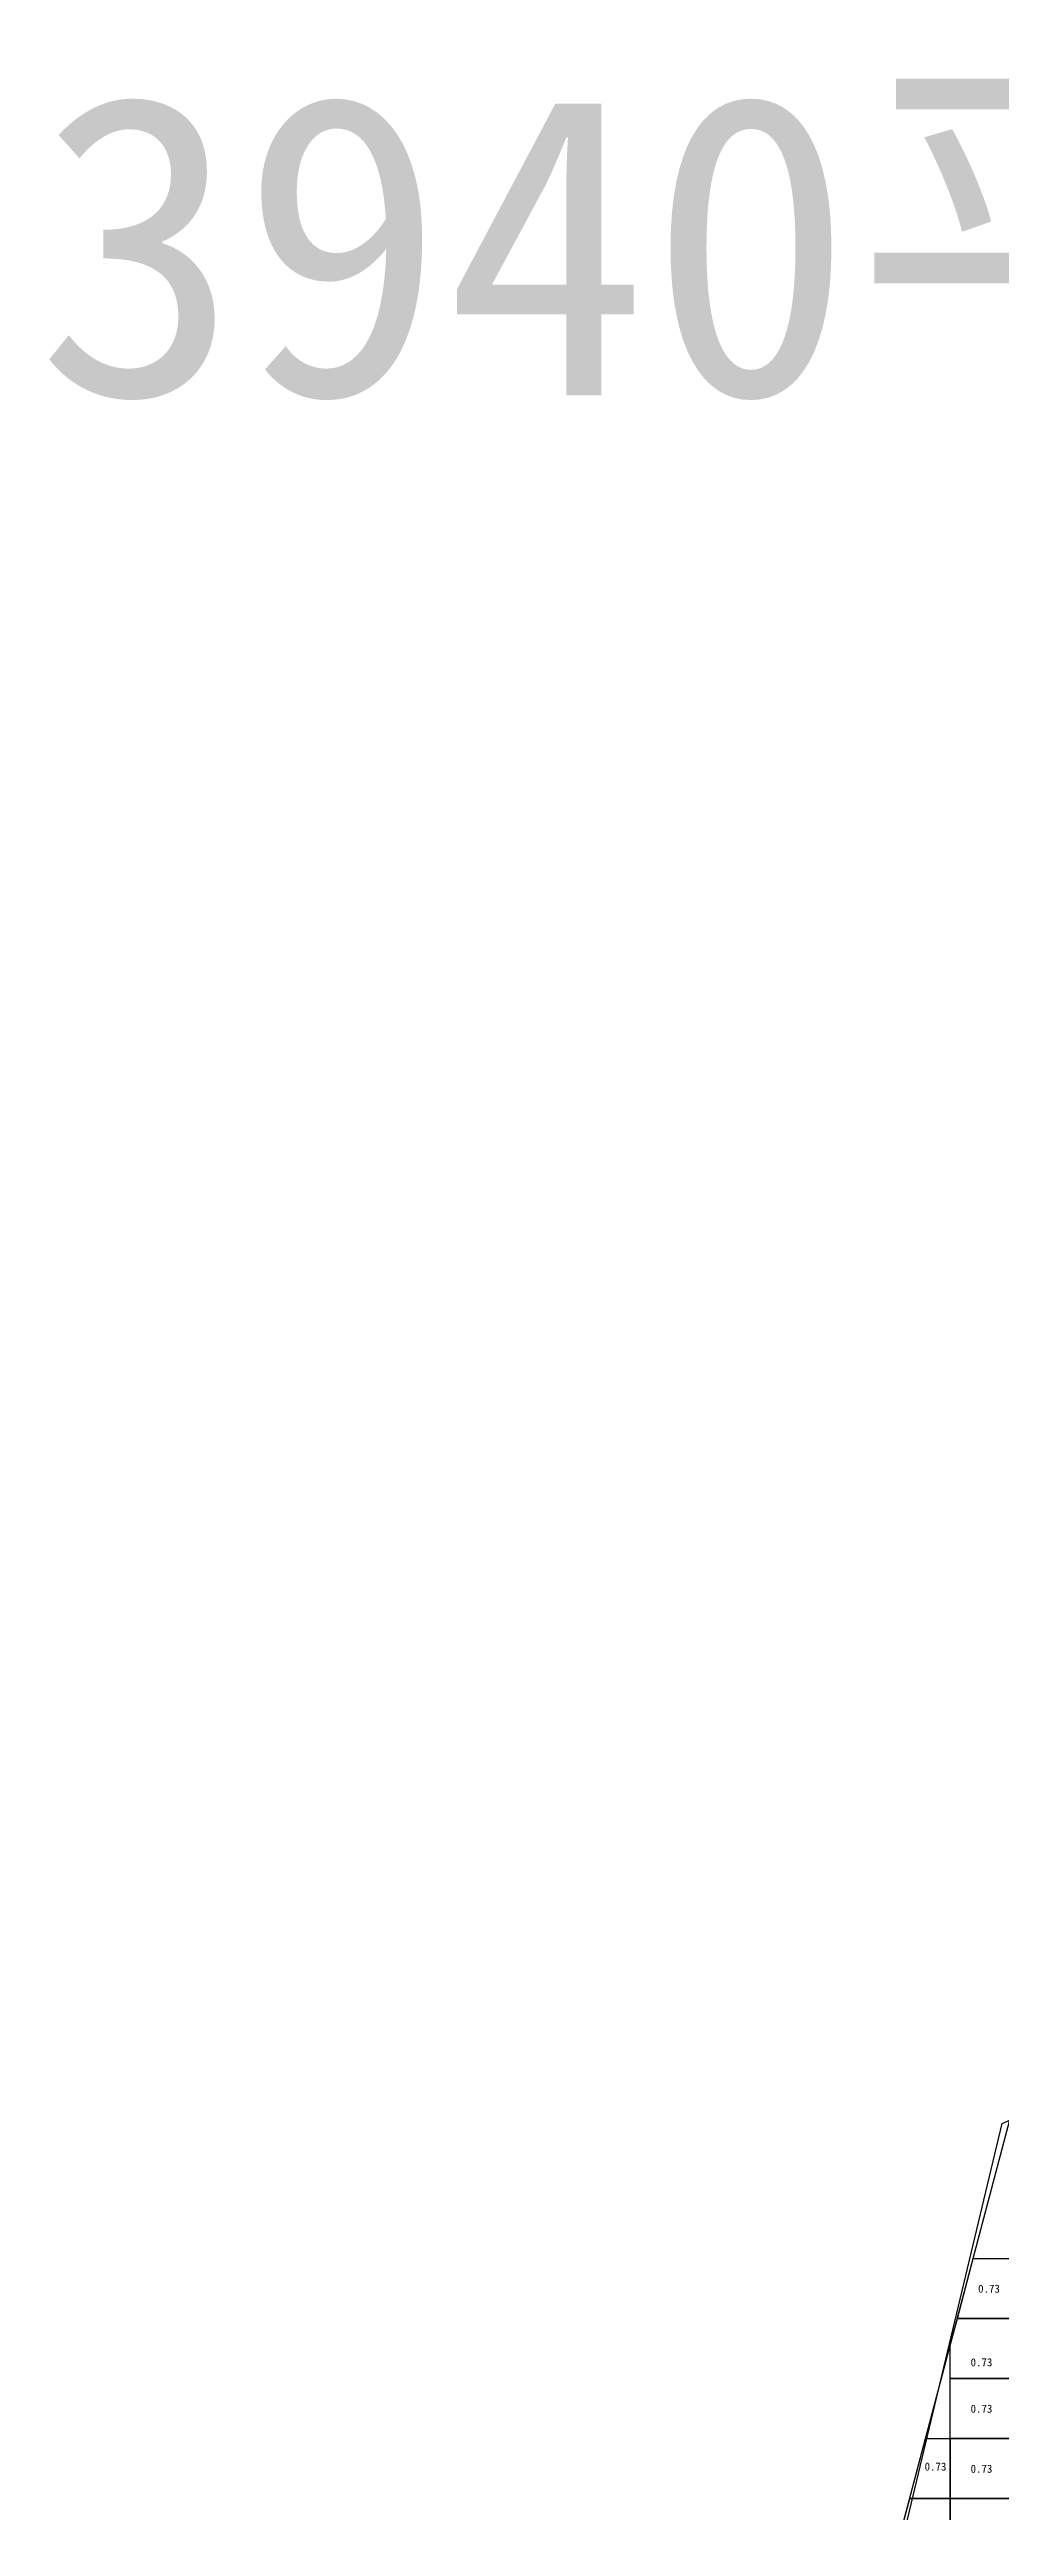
# Model space of a CAD drawing. Header units: metres. Extents: x 470001 to 470179, y 4349637 to 4349749.
# Drawn here: x 470087.59 to 470103.43, y 4349707.93 to 4349748.95 of the extents above; entities that cross this region are included whole.
import ezdxf

# ---------------------------------------------------------------- set-up
doc = ezdxf.new("R2010")
doc.units = ezdxf.units.M
for name, color, linetype in [('0.500-1.000', 4, 'Continuous'), ('爆区方格网', 7, 'Continuous'), ('综合图_历史矿块', 7, 'Continuous')]:
    doc.layers.add(name, color=color, linetype=linetype)
doc.styles.add('CN_TTF', font='simsunb.ttf')

msp = doc.modelspace()

# ---------------------------------------------------------------- linework, layer by layer
at = {"layer": '0.500-1.000', "color": 4, "lineweight": 30}
msp.add_lwpolyline([(470100.197, 4349701.627), (470101.938, 4349708.218), (470104.394, 4349717.519), (470112.657, 4349716.201), (470109.463, 4349723.279), (470115.395, 4349727.574), (470113.947, 4349730.932), (470118.525, 4349734.248), (470122.279, 4349729.064), (470117.726, 4349725.768), (470116.096, 4349724.587), (470115.684, 4349718.919), (470115.02, 4349709.778), (470114.596, 4349703.947)], dxfattribs=at)
at = {"layer": '爆区方格网', "color": 4}
for points in [[(470103.592, 4349712.146), (470103.592, 4349711.146), (470102.711, 4349711.146), (470102.975, 4349712.146), (470103.592, 4349712.146)], [(470103.592, 4349711.146), (470103.592, 4349710.146), (470102.592, 4349710.146), (470102.592, 4349710.695), (470102.711, 4349711.146), (470103.592, 4349711.146)], [(470102.592, 4349709.146), (470102.592, 4349710.146), (470103.592, 4349710.146), (470103.592, 4349709.146), (470102.592, 4349709.146)], [(470102.592, 4349709.146), (470102.592, 4349708.146), (470101.919, 4349708.146), (470101.938, 4349708.218), (470102.183, 4349709.146), (470102.592, 4349709.146)], [(470102.592, 4349708.146), (470102.592, 4349709.146), (470103.592, 4349709.146), (470103.592, 4349708.146), (470102.592, 4349708.146)], [(470102.592, 4349708.146), (470102.592, 4349707.146), (470101.655, 4349707.146), (470101.919, 4349708.146), (470102.592, 4349708.146)], [(470102.592, 4349707.146), (470102.592, 4349708.146), (470103.592, 4349708.146), (470103.592, 4349707.146), (470102.592, 4349707.146)]]:
    msp.add_lwpolyline(points, close=True, dxfattribs=at)
at = {"layer": '综合图_历史矿块', "color": 9}
msp.add_lwpolyline([(470100.278, 4349701.085), (470103.459, 4349714.397), (470107.154, 4349716.026), (470110.138, 4349718.026), (470110.826, 4349722.422), (470114.373, 4349727.421), (470117.104, 4349732.651), (470121.68, 4349733.865), (470122.824, 4349730.456), (470115.23, 4349721.877), (470115.654, 4349715.406), (470115.919, 4349710.845), (470113.957, 4349704.321)], dxfattribs=at)

# ---------------------------------------------------------------- texts
at = {"color": 7, "style": 'CN_TTF'}
msp.add_text('3940平台 1004二次圈矿矿块图', height=5, dxfattribs=at).set_placement((470087.369, 4349743.187))
at = {"color": 4, "style": 'CN_TTF'}
for p in [(470103.057, 4349711.576), (470102.932, 4349710.35), (470102.932, 4349709.576), (470102.166, 4349708.612), (470102.932, 4349708.576)]:
    msp.add_text('0.73', height=0.1333, dxfattribs=at).set_placement(p)

doc.saveas('drawing.dxf')
